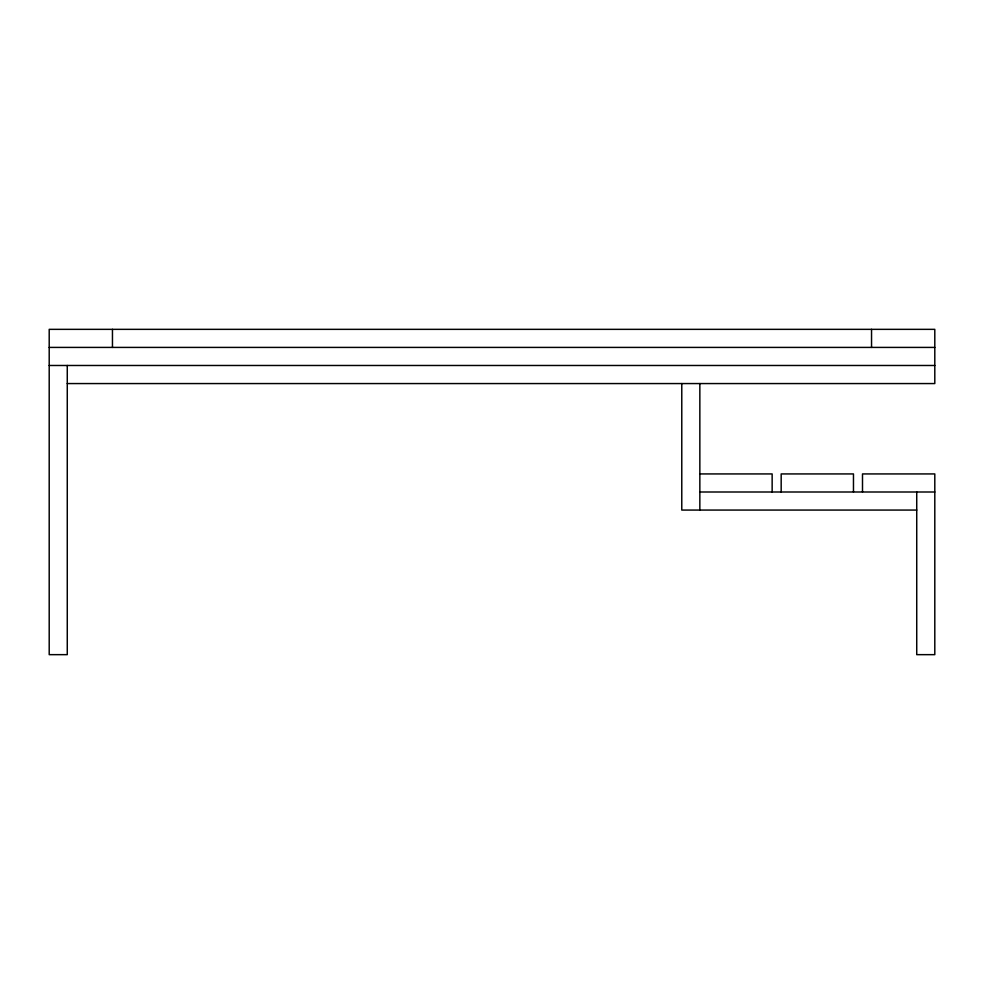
<?xml version="1.0" encoding="UTF-8"?>
<svg xmlns="http://www.w3.org/2000/svg" width="984" height="984" viewBox="0 0 984 984"><rect width="100%" height="100%" fill="white"/><g stroke="black" fill="none" stroke-linecap="round" stroke-linejoin="round"><path stroke-width="1.48" d="M49.2 347.413L934.8 347.413M49.2 365.482L934.8 365.482M67.269 383.563L934.8 383.563L934.8 329.345L49.2 329.345L49.2 654.655L67.269 654.655L67.269 365.482M699.845 473.931L772.145 473.931L772.145 492M699.845 492L934.8 492M916.731 510.069L681.777 510.069L681.777 383.563M916.731 492L916.731 654.655L934.8 654.655L934.8 473.931L862.501 473.931L862.501 492M871.541 329.345L871.541 347.413M853.472 492L853.472 473.931L781.173 473.931L781.173 492M699.845 383.563L699.845 510.069M112.459 329.345L112.459 347.413"/></g></svg>
